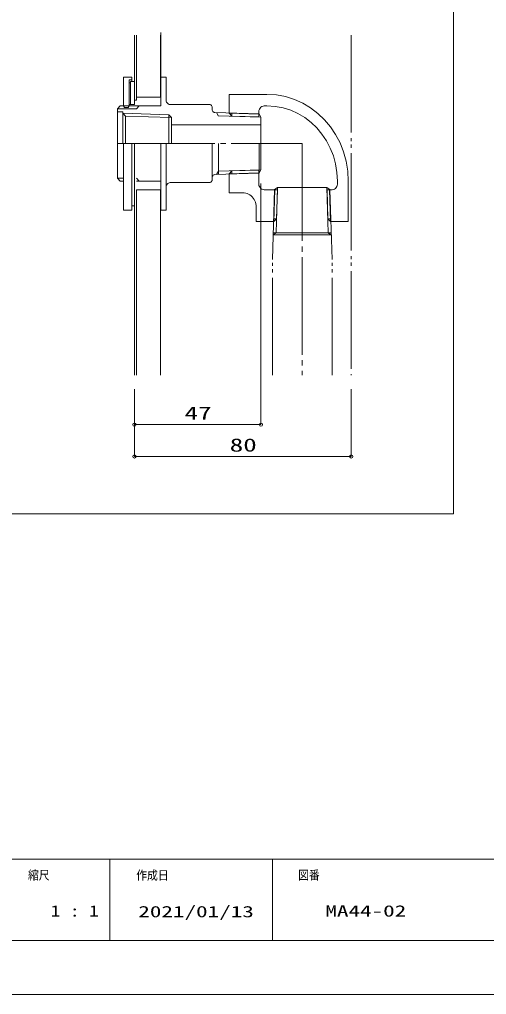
# Model space of a CAD drawing. Units: millimetres on the paper. Extents: x -305 to 305, y -152 to 152.
# Drawn here: x 7.3 to 93.5, y -148.5 to 31.6 of the extents above; entities that cross this region are included whole.
import ezdxf
from ezdxf.enums import TextEntityAlignment as Align

# ---------------------------------------------------------------- set-up
doc = ezdxf.new("R2010")
doc.units = ezdxf.units.MM
doc.linetypes.add('LONG_CHAIN', pattern=[21, 18, -1, 1, -1])
doc.linetypes.add('LONG_DOUBLE_CHAIN', pattern=[21.8, 18, -1, 0.6, -0.6, 0.6, -1])
for name, color, linetype, lineweight in [('0-0_0', 7, 'Continuous', 9), ('0-1_VIEW0003', 7, 'Continuous', 9), ('0-2_VIEW0004', 7, 'Continuous', 9), ('0-3_1図面枠', 7, 'Continuous', 9), ('0-4_図面枠', 3, 'Continuous', 9), ('0-5_DEFPOINTS', 7, 'Continuous', 9)]:
    doc.layers.add(name, color=color, linetype=linetype, lineweight=lineweight)
doc.styles.add('ＭＳ ゴシック', font='')
doc.styles.get('ＭＳ ゴシック').set_extended_font_data('MS Gothic')

# ---------------------------------------------------------------- blocks, each defined once
blk = doc.blocks.new('_ORIGIN')
at = {"layer": '0-0_0'}
blk.add_line((0, 0), (-1, 0), dxfattribs=at)
blk.add_circle((0, 0), 0.5, dxfattribs=at)

msp = doc.modelspace()

# ---------------------------------------------------------------- linework, layer by layer
at = {"layer": '0-0_0'}
for p, q in [((23.983, -123.498), (23.983, -138.498)), ((53.983, -123.498), (53.983, -138.498))]:
    msp.add_line(p, q, dxfattribs=at)
at = {"layer": '0-1_VIEW0003'}
for p, q in [((33.387, 29.146), (33.387, 19.317)), ((28.532, 17.77), (28.532, 28.676)), ((28.885, 17.77), (28.885, 28.676)), ((33.344, 28.676), (33.344, 17.21)), ((33.387, 17.21), (33.387, 28.676)), ((26.532, 20.946), (26.532, 15.605)), ((26.532, 20.946), (28.034, 20.946)), ((27.533, 20.413), (27.533, 17.77)), ((27.533, 20.413), (28.034, 20.413)), ((27.533, 19.877), (27.533, 17.77)), ((27.785, 20.146), (27.785, 17.77)), ((27.785, 20.146), (28.532, 20.146)), ((28.034, 20.946), (28.034, 20.146)), ((28.532, 20.146), (28.532, 17.77)), ((33.387, 20.946), (33.387, 19.317)), ((33.387, 20.946), (34.387, 20.946)), ((34.387, 20.946), (34.387, 17.77)), ((27.533, 17.77), (27.533, 15.873)), ((27.533, 17.77), (27.533, 15.605)), ((27.785, 17.77), (27.785, 15.873)), ((27.785, 17.77), (27.785, 15.873)), ((28.532, 16.674), (28.532, 17.77)), ((28.532, 17.77), (28.532, 15.873)), ((28.532, 16.674), (28.885, 16.674)), ((28.885, 16.674), (28.885, 17.77)), ((28.885, 17.21), (33.387, 17.21)), ((33.387, 17.77), (33.387, 15.605)), ((33.387, 17.77), (33.387, 17.21)), ((34.387, 17.77), (34.387, 16.674)), ((25.884, 15.605), (25.384, 15.073)), ((25.384, 15.073), (25.384, 2.25)), ((25.384, 15.073), (28.885, 15.073)), ((25.384, 14.536), (26.384, 14.536)), ((25.884, 15.605), (33.387, 15.605)), ((26.384, 14.536), (26.384, 8.662)), ((26.532, 15.605), (27.533, 15.605)), ((26.532, 15.605), (26.661, 15.34)), ((26.661, 15.605), (26.661, 15.34)), ((26.661, 15.34), (27.41, 15.34)), ((27.41, 15.34), (27.533, 15.605)), ((27.41, 15.605), (27.41, 15.34)), ((27.533, 15.873), (27.785, 15.873)), ((27.785, 15.873), (28.532, 15.873)), ((28.885, 15.073), (29.385, 15.605)), ((35.135, 15.873), (42.382, 15.873)), ((42.883, 15.34), (42.883, 15.167)), ((42.883, 15.167), (42.884, 14.94)), ((26.384, 14.255), (26.884, 13.728)), ((26.384, 14.255), (34.881, 13.979)), ((26.884, 13.728), (35.386, 13.44)), ((26.884, 13.728), (26.884, 8.662)), ((34.886, 13.974), (35.386, 13.44)), ((34.886, 13.974), (34.886, 8.662)), ((35.386, 13.44), (35.386, 8.662)), ((43.385, 14.403), (51.541, 14.136)), ((43.7, 14.377), (44.044, 13.743)), ((44.03, 13.765), (51.881, 13.5)), ((51.541, 14.136), (51.881, 13.5)), ((51.881, 13.5), (51.881, 3.825)), ((35.386, 12.132), (51.881, 12.132)), ((26.532, 8.703), (26.532, -3.625)), ((28.034, 8.662), (28.034, -3.625)), ((28.532, 8.662), (28.532, -2.821)), ((33.387, 8.662), (33.387, -3.625)), ((34.387, 8.662), (34.387, -3.625)), ((42.883, 8.662), (42.883, 1.986)), ((44.044, 2.963), (44.044, 8.662)), ((51.541, 8.662), (51.541, 3.189)), ((51.881, 3.825), (44.044, 3.561)), ((51.881, 3.825), (51.541, 3.189)), ((25.384, 2.25), (26.532, 2.25)), ((25.384, 2.25), (25.884, 1.721)), ((28.885, 2.25), (29.385, 1.721)), ((51.541, 3.189), (43.385, 2.917)), ((44.044, 3.581), (43.7, 2.948)), ((25.884, 1.721), (26.532, 1.721)), ((28.532, 0.115), (28.532, -34.144)), ((28.885, 1.721), (33.387, 1.721)), ((28.885, 0.115), (33.387, 0.115)), ((35.135, 1.449), (42.382, 1.449)), ((51.881, 1.285), (51.881, -43.253)), ((28.034, -2.821), (28.532, -2.821)), ((26.532, -3.625), (28.034, -3.625)), ((33.387, -3.625), (34.387, -3.625)), ((28.532, -36.684), (28.532, -43.253)), ((28.532, -36.684), (28.532, -49.136)), ((68.532, -36.684), (68.532, -49.136)), ((29.132, -43.253), (51.281, -43.253)), ((29.132, -49.136), (67.932, -49.136))]:
    msp.add_line(p, q, dxfattribs=at)
at = {"layer": '0-1_VIEW0003', "linetype": 'LONG_DOUBLE_CHAIN'}
for p, q in [((68.532, 28.676), (68.532, -34.144)), ((45.981, 17.742), (52.982, 17.742)), ((45.981, 17.742), (45.981, 14.318)), ((51.484, 14.536), (51.484, 13.561)), ((52.481, 15.605), (52.982, 15.605)), ((45.981, 14.255), (51.484, 14.079)), ((45.981, 14.255), (46.483, 13.728)), ((46.483, 3.598), (51.484, 3.765)), ((51.484, 3.765), (51.484, 1.182)), ((45.981, 3.066), (46.483, 3.598)), ((45.981, 3.066), (51.484, 3.246)), ((45.981, 3.005), (45.981, -0.416)), ((46.483, 3.598), (46.483, 3.08)), ((54.902, 0.115), (52.481, 0.115)), ((53.98, -12.78), (54.359, 0.181)), ((54.243, -5.761), (54.416, 0.115)), ((54.243, -5.761), (54.416, 0.115)), ((54.709, -7.842), (54.95, 0.546)), ((54.742, -5.225), (54.902, 0.115)), ((54.742, -5.225), (54.902, 0.115)), ((64.257, -7.842), (64.017, 0.546)), ((64.606, 0.181), (64.017, 0.546)), ((64.984, 0.115), (64.065, 0.115)), ((64.219, -5.225), (64.065, 0.115)), ((64.219, -5.225), (64.065, 0.115)), ((64.719, -5.761), (64.55, 0.115)), ((64.719, -5.761), (64.55, 0.115)), ((64.984, -12.78), (64.606, 0.181)), ((65.982, 1.721), (65.982, 1.182)), ((67.983, 1.721), (67.983, -5.761)), ((45.981, -0.416), (48.481, -0.416)), ((50.985, -3.09), (50.985, -5.761)), ((54.243, -5.761), (54.742, -5.225)), ((54.243, -5.761), (54.742, -5.225)), ((54.742, -5.225), (54.258, -5.225)), ((64.719, -5.761), (64.219, -5.225)), ((64.705, -5.225), (64.219, -5.225)), ((64.719, -5.761), (64.219, -5.225)), ((54.186, -5.761), (50.985, -5.761)), ((67.983, -5.761), (64.781, -5.761)), ((54.114, -8.21), (64.851, -8.21)), ((54.127, -7.842), (64.839, -7.842)), ((54.134, -8.194), (54.709, -7.842)), ((64.83, -8.194), (64.238, -7.832)), ((53.98, -34.144), (53.98, -12.78)), ((64.984, -34.144), (64.984, -12.78))]:
    msp.add_line(p, q, dxfattribs=at)
at = {"layer": '0-1_VIEW0003'}
for points in [[(33.344, 17.21), (28.885, 17.21), (28.885, 28.676)], [(27.533, 19.877), (27.785, 19.877), (27.785, 17.77)], [(35.135, 15.873), (34.963, 15.895), (34.805, 15.955), (34.667, 16.049), (34.551, 16.173), (34.463, 16.322), (34.407, 16.49), (34.387, 16.674)], [(42.382, 15.873), (42.497, 15.859), (42.603, 15.819), (42.696, 15.756), (42.773, 15.674), (42.832, 15.575), (42.869, 15.463), (42.883, 15.34)], [(43.385, 14.403), (43.27, 14.417), (43.165, 14.458), (43.072, 14.522), (42.994, 14.605), (42.935, 14.705), (42.897, 14.818), (42.884, 14.94)], [(42.883, 1.986), (42.869, 1.863), (42.832, 1.751), (42.773, 1.651), (42.696, 1.568), (42.603, 1.504), (42.497, 1.464), (42.382, 1.449)], [(42.884, 2.383), (42.897, 2.506), (42.935, 2.618), (42.994, 2.717), (43.072, 2.8), (43.165, 2.863), (43.27, 2.903), (43.385, 2.917)], [(28.885, -34.144), (28.885, 0.115), (33.344, 0.115), (33.344, -34.144)], [(34.387, 0.652), (34.407, 0.834), (34.463, 1.002), (34.551, 1.15), (34.667, 1.274), (34.805, 1.368), (34.963, 1.428), (35.135, 1.449)]]:
    msp.add_lwpolyline(points, dxfattribs=at)
at = {"layer": '0-1_VIEW0003', "linetype": 'LONG_DOUBLE_CHAIN'}
for points in [[(52.982, 17.742), (54.713, 17.636), (56.421, 17.319), (58.036, 16.81), (59.579, 16.113), (61.025, 15.247), (62.364, 14.222), (63.593, 13.045), (64.687, 11.741), (65.652, 10.301), (66.458, 8.766), (67.113, 7.111), (67.587, 5.394), (67.884, 3.567), (67.983, 1.721)], [(51.484, 14.536), (51.51, 14.782), (51.586, 15.007), (51.704, 15.205), (51.858, 15.371), (52.044, 15.497), (52.253, 15.577), (52.481, 15.605)], [(52.982, 15.605), (54.483, 15.513), (55.964, 15.239), (57.363, 14.797), (58.701, 14.194), (59.954, 13.443), (61.114, 12.555), (62.179, 11.535), (63.127, 10.405), (63.963, 9.157), (64.661, 7.827), (65.229, 6.392), (65.639, 4.905), (65.897, 3.321), (65.982, 1.721)], [(46.483, 14.246), (46.483, 13.728), (51.484, 13.561)], [(52.481, 0.115), (52.253, 0.143), (52.044, 0.224), (51.858, 0.35), (51.704, 0.515), (51.586, 0.713), (51.51, 0.938), (51.484, 1.182)], [(54.359, 0.181), (54.95, 0.546), (64.013, 0.546)], [(65.982, 1.182), (65.956, 0.938), (65.881, 0.713), (65.763, 0.515), (65.609, 0.35), (65.423, 0.224), (65.213, 0.143), (64.984, 0.115)], [(65.982, 1.182), (65.956, 0.938), (65.881, 0.713), (65.763, 0.515), (65.609, 0.35), (65.423, 0.224), (65.213, 0.143), (64.984, 0.115)], [(48.481, -0.416), (48.77, -0.434), (49.055, -0.487), (49.324, -0.572), (49.582, -0.688), (49.823, -0.833), (50.046, -1.004), (50.252, -1.201), (50.434, -1.419), (50.596, -1.659), (50.73, -1.915), (50.84, -2.192), (50.919, -2.478), (50.969, -2.783), (50.985, -3.09)]]:
    msp.add_lwpolyline(points, dxfattribs=at)
at = {"layer": '0-1_VIEW0003', "linetype": 'LONG_CHAIN'}
msp.add_lwpolyline([(25.384, 8.662), (59.481, 8.662), (59.481, -34.144)], dxfattribs=at)
at = {"layer": '0-2_VIEW0004'}
for p in [(87.386, 130.252), (-82.614, -59.748)]:
    msp.add_line(p, (87.386, -59.748), dxfattribs=at)
at = {"layer": '0-4_図面枠'}
msp.add_line((-291.017, -123.498), (108.983, -123.498), dxfattribs=at)
msp.add_lwpolyline([(-291.017, -138.498), (108.983, -138.498), (108.983, 138.502), (-291.017, 138.502)], close=True, dxfattribs=at)
at = {"layer": '0-5_DEFPOINTS'}
msp.add_line((118.983, -148.498), (-301.017, -148.498), dxfattribs=at)

# ---------------------------------------------------------------- block references
at = {"layer": '0-1_VIEW0003', "xscale": 0.6, "yscale": 0.6, "rotation": 180}
for p in [(28.532, -43.253), (28.532, -49.136)]:
    msp.add_blockref('_ORIGIN', p, dxfattribs=at)
at = {"layer": '0-1_VIEW0003', "xscale": 0.6, "yscale": 0.6}
for p in [(51.881, -43.253), (68.532, -49.136)]:
    msp.add_blockref('_ORIGIN', p, dxfattribs=at)

# ---------------------------------------------------------------- texts
at = {"layer": '0-1_VIEW0003', "style": 'ＭＳ ゴシック', "width": 1.5}
for s, p in [('47', (37.789, -43.088)), ('80', (46.114, -48.971))]:
    msp.add_text(s, height=2.441, dxfattribs=at).set_placement(p, align=Align.BOTTOM_LEFT)
at = {"layer": '0-3_1図面枠', "style": 'ＭＳ ゴシック'}
for s, height, width, p in [('縮尺', 1.628, 0.9, (8.896, -127.769)), ('作成日', 1.628, 0.9, (28.857, -127.788)), ('図番', 1.628, 0.9, (58.732, -127.759)), ('1 : 1', 2.089, 1.25, (13.075, -134.738)), ('2021/01/13', 2.089, 1.5, (29.246, -134.861)), ('MA44-02', 2.089, 1.5, (63.761, -134.737))]:
    msp.add_text(s, height=height, dxfattribs=dict(at, width=width)).set_placement(p, align=Align.BOTTOM_LEFT)

doc.saveas('drawing.dxf')
